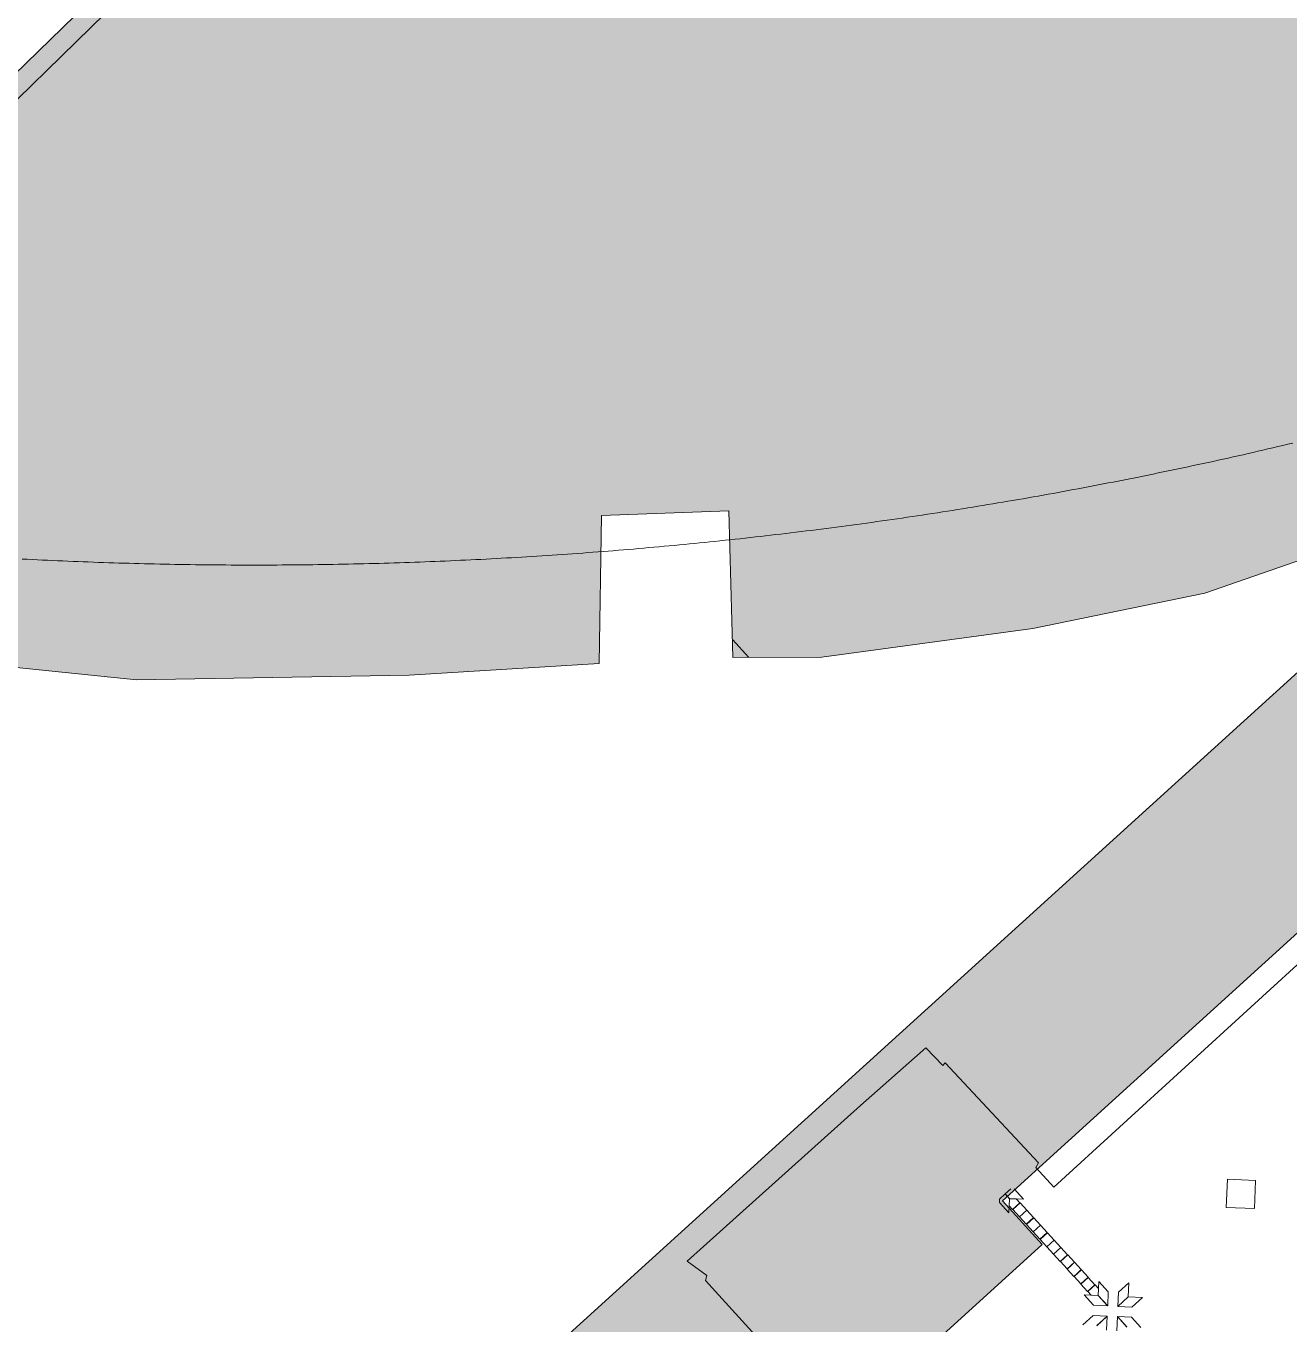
# Model space of a CAD drawing. Header units: inches. Extents: x 733725 to 1472938, y 4017711 to 8040520.
# Drawn here: x 734896.2 to 734947.1, y 4018865 to 4018917.3 of the extents above; entities that cross this region are included whole.
import ezdxf

# ---------------------------------------------------------------- set-up
doc = ezdxf.new("R2010")
doc.units = ezdxf.units.IN
doc.header["$MEASUREMENT"] = 0
for name, color, linetype, lineweight in [('H-HARAM', 125, 'Continuous', 5), ('H-HARAM3', 123, 'Continuous', 5), ('H-MAFSALL', 31, 'Continuous', 13), ('VAZE-MOJOOD-IN', 252, 'Continuous', 0)]:
    doc.layers.add(name, color=color, linetype=linetype, lineweight=lineweight)

msp = doc.modelspace()

# ---------------------------------------------------------------- hatches: boundary and pattern name
at = {"layer": 'H-HARAM'}
msp.add_hatch(color=256, dxfattribs=at).paths.add_polyline_path([(734832.562, 4018924.334), (734834.806, 4018924.222), (734840.442, 4018929.823), (734835.488, 4018934.999), (734830.642, 4018930.739), (734831.913, 4018929.07), (734831.481, 4018925.028), (734826.235, 4018919.195), (734820.454, 4018918.975), (734819.032, 4018920.032), (734818.445, 4018919.565), (734819.167, 4018918.662), (734819.412, 4018916.583), (734817.838, 4018915.573), (734818.908, 4018914.527), (734824.014, 4018912.872), (734824.134, 4018913.926), (734826.518, 4018912.619), (734826.698, 4018911.292), (734829.221, 4018910.201), (734829.404, 4018908.961), (734823.864, 4018906.53), (734823.913, 4018905.251), (734825.579, 4018903.525), (734826.747, 4018904.238), (734827.481, 4018903.731), (734828.522, 4018904.625), (734829.125, 4018904.166), (734830.584, 4018905.752), (734831.828, 4018904.656), (734830.646, 4018903.458), (734832.38, 4018902.524), (734832.927, 4018903.124), (734834.991, 4018901.43), (734834.668, 4018900.955), (734836.098, 4018900.162), (734840.69, 4018901.873), (734849.537, 4018900.06), (734852.273, 4018897.288), (734854.855, 4018896.68), (734856.986, 4018898.803), (734857.073, 4018898.596), (734858.346, 4018899.879), (734860.517, 4018897.345), (734860.271, 4018896.515), (734861.41, 4018896.304), (734861.373, 4018895.071), (734862.292, 4018894.866), (734869.137, 4018893.864), (734875.616, 4018892.432), (734877.152, 4018893.663), (734877.827, 4018893.571), (734885.535, 4018892.525), (734900.692, 4018890.96), (734911.672, 4018891.154), (734919.311, 4018891.625), (734919.405, 4018897.572), (734924.523, 4018897.768), (734924.695, 4018891.857), (734928.266, 4018891.88), (734936.763, 4018893.031), (734943.681, 4018894.45), (734949.294, 4018896.394), (734954.693, 4018898.053), (734959.082, 4018899.401), (734965.65, 4018902.329), (734969.994, 4018906.031), (734971.532, 4018904.441), (734972.849, 4018905.723), (734971.146, 4018907.67), (734975.96, 4018912.327), (734977.447, 4018910.519), (734978.58, 4018911.542), (734977.906, 4018912.532), (735012.284, 4018947.18), (735008.998, 4018950.718), (735010.596, 4018952.52), (735007.386, 4018955.659), (735008.433, 4018956.729), (735006.77, 4018958.587), (735005.771, 4018957.604), (735000.462, 4018962.702), (734985.845, 4018948.781), (734959.015, 4018976.53), (734954.471, 4018972.041), (734953.022, 4018973.672), (734951.517, 4018971.999), (734952.745, 4018970.375), (734950.93, 4018968.668), (734953.219, 4018965.689), (734956.275, 4018969.077), (734965.158, 4018959.771), (734934.851, 4018929.978), (734922.915, 4018941.758), (734874.493, 4018894.626), (734858.42, 4018910.939), (734853.794, 4018906.39), (734853.733, 4018906.102), (734848.267, 4018906.093), (734848.119, 4018907.023), (734842.884, 4018907.315), (734835.894, 4018913.655), (734835.101, 4018919.453), (734832.992, 4018919.649)])
msp.add_hatch(color=256, dxfattribs=at).paths.add_polyline_path([(734832.562, 4018924.334), (734834.806, 4018924.222), (734840.442, 4018929.823), (734835.488, 4018934.999), (734830.642, 4018930.739), (734831.913, 4018929.07), (734831.481, 4018925.028), (734826.235, 4018919.195), (734820.454, 4018918.975), (734819.032, 4018920.032), (734818.445, 4018919.565), (734819.167, 4018918.662), (734819.412, 4018916.583), (734817.838, 4018915.573), (734818.908, 4018914.527), (734824.014, 4018912.872), (734824.134, 4018913.926), (734826.518, 4018912.619), (734826.698, 4018911.292), (734829.221, 4018910.201), (734829.404, 4018908.961), (734823.864, 4018906.53), (734823.913, 4018905.251), (734825.579, 4018903.525), (734826.747, 4018904.238), (734827.481, 4018903.731), (734828.522, 4018904.625), (734829.125, 4018904.166), (734830.584, 4018905.752), (734831.828, 4018904.656), (734830.646, 4018903.458), (734832.38, 4018902.524), (734832.927, 4018903.124), (734834.991, 4018901.43), (734834.668, 4018900.955), (734836.098, 4018900.162), (734840.69, 4018901.873), (734849.537, 4018900.06), (734852.273, 4018897.288), (734854.855, 4018896.68), (734856.986, 4018898.803), (734857.073, 4018898.596), (734858.346, 4018899.879), (734860.517, 4018897.345), (734860.271, 4018896.515), (734861.41, 4018896.304), (734861.373, 4018895.071), (734862.292, 4018894.866), (734869.137, 4018893.864), (734875.616, 4018892.432), (734877.152, 4018893.663), (734877.827, 4018893.571), (734885.535, 4018892.525), (734900.692, 4018890.96), (734911.672, 4018891.154), (734919.311, 4018891.625), (734919.405, 4018897.572), (734924.523, 4018897.768), (734924.695, 4018891.857), (734928.266, 4018891.88), (734936.763, 4018893.031), (734943.681, 4018894.45), (734949.294, 4018896.394), (734954.693, 4018898.053), (734959.082, 4018899.401), (734965.65, 4018902.329), (734969.994, 4018906.031), (734971.532, 4018904.441), (734972.849, 4018905.723), (734971.146, 4018907.67), (734975.96, 4018912.327), (734977.447, 4018910.519), (734978.58, 4018911.542), (734977.906, 4018912.532), (735012.284, 4018947.18), (735008.998, 4018950.718), (735010.596, 4018952.52), (735007.386, 4018955.659), (735008.433, 4018956.729), (735006.77, 4018958.587), (735005.771, 4018957.604), (735000.462, 4018962.702), (734985.845, 4018948.781), (734959.015, 4018976.53), (734954.471, 4018972.041), (734953.022, 4018973.672), (734951.517, 4018971.999), (734952.745, 4018970.375), (734950.93, 4018968.668), (734953.219, 4018965.689), (734956.275, 4018969.077), (734965.158, 4018959.771), (734934.851, 4018929.978), (734922.915, 4018941.758), (734874.493, 4018894.626), (734858.42, 4018910.939), (734853.794, 4018906.39), (734853.733, 4018906.102), (734848.267, 4018906.093), (734848.119, 4018907.023), (734842.884, 4018907.315), (734835.894, 4018913.655), (734835.101, 4018919.453), (734832.992, 4018919.649)])
at = {"layer": 'H-HARAM3'}
h = msp.add_hatch(color=256, dxfattribs=at)
h.paths.add_polyline_path([(734968.945, 4018904.57), (734970.969, 4018906.602), (734971.867, 4018905.737), (734973.578, 4018907.283), (734973.489, 4018907.38), (734973.506, 4018907.734), (734972.712, 4018908.607), (734972.812, 4018910.704), (734974.365, 4018912.117), (734976.463, 4018912.017), (734977.257, 4018911.143), (734977.61, 4018911.127), (734977.698, 4018911.029), (734979.304, 4018912.489), (734977.921, 4018914.01), (734980.191, 4018916.143), (735001.122, 4018893.12), (735002.874, 4018894.713), (735010.473, 4018886.354), (735008.722, 4018884.761), (735028.454, 4018863.056), (735048.071, 4018880.89), (735063.581, 4018863.83), (735004.903, 4018810.484), (735014.588, 4018799.831), (735011.331, 4018796.869), (734988.511, 4018776.123), (734978.826, 4018786.776), (734935.481, 4018747.37), (734870.425, 4018818.928), (734879.573, 4018827.244), (734878.38, 4018828.556), (734957.805, 4018900.702), (734963.758, 4018902.485), (734968.84, 4018904.697)])
h.paths.add_polyline_path([(734888.935, 4018827.611), (734888.538, 4018819.278), (734909.051, 4018796.714), (734910.063, 4018797.634), (734916.789, 4018790.236), (734915.777, 4018789.316), (734936.29, 4018766.753), (734944.623, 4018766.356), (734981.613, 4018799.985), (734980.02, 4018801.737), (734989.638, 4018810.48), (734991.23, 4018808.728), (735028.22, 4018842.357), (735028.617, 4018850.69), (735008.103, 4018873.253), (735007.091, 4018872.333), (735000.365, 4018879.731), (735001.377, 4018880.651), (734980.864, 4018903.215), (734972.531, 4018903.612), (734935.541, 4018869.983), (734937.134, 4018868.231), (734927.517, 4018859.488), (734925.924, 4018861.239)], flags=16)
h = msp.add_hatch(color=256, dxfattribs=at)
h.paths.add_polyline_path([(734968.945, 4018904.57), (734970.969, 4018906.602), (734971.867, 4018905.737), (734973.578, 4018907.283), (734973.489, 4018907.38), (734973.506, 4018907.734), (734972.712, 4018908.607), (734972.812, 4018910.704), (734974.365, 4018912.117), (734976.463, 4018912.017), (734977.257, 4018911.143), (734977.61, 4018911.127), (734977.698, 4018911.029), (734979.304, 4018912.489), (734977.921, 4018914.01), (734980.191, 4018916.143), (735001.122, 4018893.12), (735002.874, 4018894.713), (735010.473, 4018886.354), (735008.722, 4018884.761), (735028.454, 4018863.056), (735048.071, 4018880.89), (735063.581, 4018863.83), (735004.903, 4018810.484), (735014.588, 4018799.831), (735011.331, 4018796.869), (734988.511, 4018776.123), (734978.826, 4018786.776), (734935.481, 4018747.37), (734870.425, 4018818.928), (734879.573, 4018827.244), (734878.38, 4018828.556), (734957.805, 4018900.702), (734963.758, 4018902.485), (734968.84, 4018904.697)])
h.paths.add_polyline_path([(734888.935, 4018827.611), (734888.538, 4018819.278), (734909.051, 4018796.714), (734910.063, 4018797.634), (734916.789, 4018790.236), (734915.777, 4018789.316), (734936.29, 4018766.753), (734944.623, 4018766.356), (734981.613, 4018799.985), (734980.02, 4018801.737), (734989.638, 4018810.48), (734991.23, 4018808.728), (735028.22, 4018842.357), (735028.617, 4018850.69), (735008.103, 4018873.253), (735007.091, 4018872.333), (735000.365, 4018879.731), (735001.377, 4018880.651), (734980.864, 4018903.215), (734972.531, 4018903.612), (734935.541, 4018869.983), (734937.134, 4018868.231), (734927.517, 4018859.488), (734925.924, 4018861.239)], flags=16)
at = {"layer": 'H-MAFSALL'}
h = msp.add_hatch(dxfattribs=at)
h.set_pattern_fill('ANGLE', color=256, scale=0.3, angle=45, style=0)
h.set_pattern_definition([(44.999999983, (-0.0012, 0.0002), (-1.4817422595, 1.4817422604), [1.524, -0.5715]), (134.999999983, (-0.0012, 0.0002), (-1.4817422604, -1.4817422595), [1.524, -0.5715])])
edge = h.paths.add_edge_path(flags=16)
edge.add_arc((734483.445, 4019138.19), 8, -50, 310)
edge = h.paths.add_edge_path(flags=16)
edge.add_arc((735041.69, 4018744.78), 5, 130, 310)
edge.add_arc((735041.69, 4018744.78), 5, -50, 130)
edge = h.paths.add_edge_path(flags=16)
edge.add_arc((734929.449, 4018650.032), 10, 307.1029, 310)
edge.add_line((734935.877, 4018642.372), (734935.481, 4018642.057))
edge = h.paths.add_edge_path(flags=16)
edge.add_arc((734448.304, 4018988.959), 5, -50, 310)
edge = h.paths.add_edge_path(flags=16)
edge.add_arc((734929.449, 4018650.032), 10, -50, 310)
edge = h.paths.add_edge_path()
edge.add_line((734470.495, 4018819.804), (734535.003, 4018852.189))
edge.add_line((734535.003, 4018852.189), (734535.003, 4018852.189))
edge.add_line((734535.003, 4018852.189), (734572.914, 4018810.916))
edge.add_arc((734615.714, 4018815.067), 43, 185.5397, 259.5981)
edge.add_line((734607.95, 4018772.774), (734656.259, 4018720.181))
edge.add_line((734656.259, 4018720.181), (734681.017, 4018702.881))
edge.add_line((734681.017, 4018702.881), (734689.467, 4018687.669))
edge.add_line((734689.467, 4018687.669), (734694.857, 4018680.12))
edge.add_line((734694.857, 4018680.12), (734719.321, 4018651.346))
edge.add_line((734719.321, 4018651.346), (734735.321, 4018631.946))
edge.add_line((734735.321, 4018631.946), (734738.811, 4018624.304))
edge.add_line((734738.811, 4018624.304), (734748.26, 4018603.512))
edge.add_line((734748.26, 4018603.512), (734747.516, 4018601.656))
edge.add_arc((734785.506, 4018511.871), 97.491, 107.72929, 112.93457, ccw=False)
edge.add_arc((734656.551, 4018541.881), 117.492, 25.08126, 32.34036, ccw=False)
edge.add_line((734762.964, 4018591.686), (734809.18, 4018581.942))
edge.add_line((734809.18, 4018581.942), (734866.219, 4018571.729))
edge.add_line((734866.219, 4018571.729), (734867.898, 4018578.513))
edge.add_line((734867.898, 4018578.513), (734907.725, 4018615.005))
edge.add_line((734907.725, 4018615.005), (734912.431, 4018609.829))
edge.add_line((734912.431, 4018609.829), (734975.64, 4018667.103))
edge.add_line((734975.64, 4018667.103), (734970.981, 4018672.229))
edge.add_line((734970.981, 4018672.229), (735032.04, 4018727.74))
edge.add_line((735032.04, 4018727.74), (735037.306, 4018722.006))
edge.add_line((735037.306, 4018722.006), (735052.413, 4018735.663))
edge.add_line((735052.413, 4018735.663), (735059.338, 4018741.922))
edge.add_line((735059.338, 4018741.922), (735066.401, 4018748.341))
edge.add_line((735066.401, 4018748.341), (735061.106, 4018754.165))
edge.add_line((735061.106, 4018754.165), (735117.118, 4018805.091))
edge.add_line((735117.118, 4018805.091), (735104.817, 4018818.622))
edge.add_line((735104.817, 4018818.622), (734958.677, 4018685.762))
edge.add_line((734958.677, 4018685.762), (734951.519, 4018693.635))
edge.add_line((734951.519, 4018693.635), (734933.872, 4018677.591))
edge.add_line((734933.872, 4018677.591), (734905.385, 4018651.693))
edge.add_line((734905.385, 4018651.693), (734888.108, 4018635.985))
edge.add_line((734888.108, 4018635.985), (734892.767, 4018630.86))
edge.add_line((734892.767, 4018630.86), (734854.667, 4018596.221))
edge.add_line((734854.667, 4018596.221), (734784.293, 4018608.823))
edge.add_arc((734788.7, 4018633.431), 25, 217.1653, 259.8479, ccw=False)
edge.add_line((734768.777, 4018618.328), (734704.047, 4018703.715))
edge.add_line((734704.047, 4018703.715), (734708.534, 4018710.947))
edge.add_line((734708.534, 4018710.947), (734700.207, 4018716.114))
edge.add_line((734700.207, 4018716.114), (734704.039, 4018722.289))
edge.add_line((734704.039, 4018722.289), (734698.091, 4018725.98))
edge.add_line((734698.091, 4018725.98), (734702.273, 4018732.721))
edge.add_line((734702.273, 4018732.721), (734702.336, 4018732.679))
edge.add_arc((734708.117, 4018741.415), 10.475, 236.5024, 314.0512)
edge.add_line((734715.401, 4018733.886), (734717.159, 4018735.485))
edge.add_line((734717.159, 4018735.485), (734722.231, 4018740.095))
edge.add_line((734722.231, 4018740.095), (734720.065, 4018742.478))
edge.add_line((734720.065, 4018742.478), (734726.132, 4018747.994))
edge.add_line((734726.132, 4018747.994), (734719.41, 4018755.387))
edge.add_line((734719.41, 4018755.387), (734713.218, 4018749.758))
edge.add_line((734713.218, 4018749.758), (734710.291, 4018752.978))
edge.add_line((734710.291, 4018752.978), (734716.483, 4018758.607))
edge.add_line((734716.483, 4018758.607), (734709.759, 4018766.003))
edge.add_line((734709.759, 4018766.003), (734703.567, 4018760.373))
edge.add_line((734703.567, 4018760.373), (734700.64, 4018763.593))
edge.add_line((734700.64, 4018763.593), (734706.832, 4018769.222))
edge.add_line((734706.832, 4018769.222), (734700.111, 4018776.616))
edge.add_line((734700.111, 4018776.616), (734694.4, 4018771.424))
edge.add_line((734694.4, 4018771.424), (734692.234, 4018773.807))
edge.add_line((734692.234, 4018773.807), (734686.631, 4018768.713))
edge.add_line((734686.631, 4018768.713), (734683.931, 4018766.258))
edge.add_arc((734691.488, 4018755.604), 13.062, 125.3471, 234.1486)
edge.add_line((734683.838, 4018745.017), (734679.674, 4018738.306))
edge.add_line((734679.674, 4018738.306), (734673.726, 4018741.996))
edge.add_line((734673.726, 4018741.996), (734673.41, 4018741.491))
edge.add_line((734673.41, 4018741.491), (734673.274, 4018741.576))
edge.add_line((734673.274, 4018741.576), (734669.424, 4018735.372))
edge.add_line((734669.424, 4018735.372), (734662.891, 4018739.425))
edge.add_line((734662.891, 4018739.425), (734661.12, 4018740.524))
edge.add_line((734661.12, 4018740.524), (734662.269, 4018742.424))
edge.add_line((734662.269, 4018742.424), (734639.091, 4018767.919))
edge.add_line((734639.091, 4018767.919), (734644.863, 4018773.166))
edge.add_line((734644.863, 4018773.166), (734641.27, 4018777.117))
edge.add_line((734641.27, 4018777.117), (734635.499, 4018771.87))
edge.add_line((734635.499, 4018771.87), (734624.539, 4018783.924))
edge.add_line((734624.539, 4018783.924), (734623.801, 4018783.25))
edge.add_line((734623.801, 4018783.25), (734611.491, 4018796.79))
edge.add_line((734611.491, 4018796.79), (734615.969, 4018800.904))
edge.add_line((734615.969, 4018800.904), (734613.206, 4018803.943))
edge.add_line((734613.206, 4018803.943), (734611.359, 4018802.264))
edge.add_line((734611.359, 4018802.264), (734611.02, 4018802.637))
edge.add_line((734611.02, 4018802.637), (734608.08, 4018802.777))
edge.add_line((734608.08, 4018802.777), (734607.708, 4018802.438))
edge.add_line((734607.708, 4018802.438), (734600.959, 4018809.861))
edge.add_line((734600.959, 4018809.861), (734601.332, 4018810.2))
edge.add_line((734601.332, 4018810.2), (734601.471, 4018813.14))
edge.add_line((734601.471, 4018813.14), (734601.133, 4018813.512))
edge.add_line((734601.133, 4018813.512), (734602.98, 4018815.191))
edge.add_line((734602.98, 4018815.191), (734600.195, 4018818.254))
edge.add_line((734600.195, 4018818.254), (734595.696, 4018814.164))
edge.add_line((734595.696, 4018814.164), (734583.386, 4018827.704))
edge.add_line((734583.386, 4018827.704), (734584.128, 4018828.375))
edge.add_line((734584.128, 4018828.375), (734573.169, 4018840.43))
edge.add_line((734573.169, 4018840.43), (734578.94, 4018845.677))
edge.add_line((734578.94, 4018845.677), (734575.348, 4018849.628))
edge.add_line((734575.348, 4018849.628), (734569.576, 4018844.381))
edge.add_line((734569.576, 4018844.381), (734546.398, 4018869.875))
edge.add_line((734546.398, 4018869.875), (734544.397, 4018868.912))
edge.add_line((734544.397, 4018868.912), (734540.057, 4018877.668))
edge.add_line((734540.057, 4018877.668), (734546.599, 4018880.911))
edge.add_line((734546.599, 4018880.911), (734546.526, 4018881.057))
edge.add_line((734546.526, 4018881.057), (734547.06, 4018881.322))
edge.add_line((734547.06, 4018881.322), (734543.952, 4018887.593))
edge.add_line((734543.952, 4018887.593), (734551.028, 4018891.101))
edge.add_arc((734562.294, 4018897.711), 13.062, 210.4016, 319.2031)
edge.add_line((734572.182, 4018889.177), (734580.485, 4018896.725))
edge.add_line((734580.485, 4018896.725), (734578.319, 4018899.107))
edge.add_line((734578.319, 4018899.107), (734584.029, 4018904.299))
edge.add_line((734584.029, 4018904.299), (734577.183, 4018911.579))
edge.add_line((734577.183, 4018911.579), (734571.116, 4018906.063))
edge.add_line((734571.116, 4018906.063), (734568.189, 4018909.283))
edge.add_line((734568.189, 4018909.283), (734574.256, 4018914.799))
edge.add_line((734574.256, 4018914.799), (734567.532, 4018922.195))
edge.add_line((734567.532, 4018922.195), (734561.465, 4018916.679))
edge.add_line((734561.465, 4018916.679), (734558.538, 4018919.898))
edge.add_line((734558.538, 4018919.898), (734564.605, 4018925.414))
edge.add_line((734564.605, 4018925.414), (734558.008, 4018932.921))
edge.add_line((734558.008, 4018932.921), (734551.941, 4018927.405))
edge.add_line((734551.941, 4018927.405), (734549.774, 4018929.787))
edge.add_line((734549.774, 4018929.787), (734542.945, 4018923.578))
edge.add_arc((734549.637, 4018915.633), 10.388, 130.1084, 208.8482)
edge.add_line((734540.538, 4018910.621), (734533.43, 4018907.097))
edge.add_line((734533.43, 4018907.097), (734530.321, 4018913.369))
edge.add_line((734530.321, 4018913.369), (734523.81, 4018910.141))
edge.add_line((734523.81, 4018910.141), (734519.422, 4018918.991))
edge.add_line((734519.422, 4018918.991), (734518.414, 4018918.49))
edge.add_line((734518.414, 4018918.49), (734483.652, 4018963.612))
edge.add_line((734483.652, 4018963.612), (734466.216, 4018986.25))
edge.add_arc((734446.342, 4018986.524), 19.876, -0.7881, 95.2465)
edge.add_line((734444.525, 4019006.316), (734441.745, 4019010.015))
edge.add_arc((734457.733, 4019022.03), 20, 159.6381, 216.9245, ccw=False)
edge.add_line((734438.983, 4019028.989), (734449.624, 4019057.661))
edge.add_arc((734468.375, 4019050.702), 20, 132.2751, 159.6381, ccw=False)
edge.add_line((734454.921, 4019065.5), (734492.174, 4019099.369))
edge.add_line((734492.174, 4019099.369), (734492.352, 4019103.094))
edge.add_line((734492.352, 4019103.094), (734518.495, 4019128.91))
edge.add_line((734518.495, 4019128.91), (734515.932, 4019129.032))
edge.add_line((734515.932, 4019129.032), (734509.618, 4019135.985))
edge.add_line((734509.618, 4019135.985), (734510.13, 4019146.749))
edge.add_line((734510.13, 4019146.749), (734519.735, 4019155.04))
edge.add_line((734519.735, 4019155.04), (734521.152, 4019171.133))
edge.add_line((734521.152, 4019171.133), (734507.472, 4019199.486))
edge.add_line((734507.472, 4019199.486), (734476.686, 4019171.099))
edge.add_line((734476.686, 4019171.099), (734472.574, 4019167.308))
edge.add_line((734472.574, 4019167.308), (734466.913, 4019162.087))
edge.add_line((734466.913, 4019162.087), (734466.392, 4019149.251))
edge.add_line((734466.392, 4019149.251), (734473.058, 4019142.023))
edge.add_line((734473.058, 4019142.023), (734470.728, 4019136.003))
edge.add_line((734470.728, 4019136.003), (734468.209, 4019122.907))
edge.add_line((734468.209, 4019122.907), (734466.607, 4019104.847))
edge.add_line((734466.607, 4019104.847), (734464.67, 4019103.328))
edge.add_line((734464.67, 4019103.328), (734460.43, 4019099.47))
edge.add_line((734460.43, 4019099.47), (734439.912, 4019080.557))
edge.add_arc((734466.972, 4019051.099), 40, 132.5703, 159.9333)
edge.add_line((734429.4, 4019064.824), (734425.787, 4019054.932))
edge.add_arc((734492.611, 4019019.499), 75.638, 152.06563, 155.27115)
edge.add_line((734423.91, 4019051.14), (734418.436, 4019034.299))
edge.add_line((734418.436, 4019034.299), (734418.393, 4019032.833))
edge.add_arc((734464.107, 4019027.499), 46.024, 173.3446, 190.8662)
edge.add_arc((734458.101, 4019026.815), 40, 191.5252, 222.5703)
edge.add_line((734428.643, 4018999.755), (734431.55, 4018996.591))
edge.add_arc((734450.637, 4018990.594), 20.007, 162.5586, 282.582)
edge.add_line((734454.995, 4018971.068), (734472.935, 4018951.538))
edge.add_line((734472.935, 4018951.538), (734489.366, 4018933.651))
edge.add_line((734489.366, 4018933.651), (734498.083, 4018916.295))
edge.add_line((734498.083, 4018916.295), (734467.009, 4018900.695))
edge.add_line((734467.009, 4018900.695), (734457.734, 4018896.038))
edge.add_line((734457.734, 4018896.038), (734446.846, 4018890.572))
edge.add_line((734446.846, 4018890.572), (734436.474, 4018885.365))
edge.add_line((734436.474, 4018885.365), (734448.8, 4018875.981))
edge.add_line((734448.8, 4018875.981), (734461.775, 4018837.145))
edge.add_line((734461.775, 4018837.145), (734470.495, 4018819.804))

# ---------------------------------------------------------------- linework, layer by layer
at = {"layer": 'H-HARAM'}
msp.add_line((734925.331, 4018891.861), (734924.674, 4018892.584), dxfattribs=at)
msp.add_line((734925.331, 4018891.861), (734924.674, 4018892.584), dxfattribs=at)
for points in [[(734885.535, 4018892.525), (734900.692, 4018890.96), (734911.672, 4018891.154), (734919.311, 4018891.625), (734919.405, 4018897.572), (734924.523, 4018897.768), (734924.695, 4018891.857), (734928.266, 4018891.88), (734936.763, 4018893.031), (734943.681, 4018894.45), (734949.294, 4018896.394), (734954.693, 4018898.053), (734959.082, 4018899.401), (734965.65, 4018902.329), (734969.994, 4018906.031), (734971.532, 4018904.441), (734972.849, 4018905.723), (734971.146, 4018907.67), (734975.96, 4018912.327), (734977.447, 4018910.519), (734978.58, 4018911.542), (734977.906, 4018912.532), (735012.284, 4018947.18)], [(734885.535, 4018892.525), (734900.692, 4018890.96), (734911.672, 4018891.154), (734919.311, 4018891.625), (734919.405, 4018897.572), (734924.523, 4018897.768), (734924.695, 4018891.857), (734928.266, 4018891.88), (734936.763, 4018893.031), (734943.681, 4018894.45), (734949.294, 4018896.394), (734954.693, 4018898.053), (734959.082, 4018899.401), (734965.65, 4018902.329), (734969.994, 4018906.031), (734971.532, 4018904.441), (734972.849, 4018905.723), (734971.146, 4018907.67), (734975.96, 4018912.327), (734977.447, 4018910.519), (734978.58, 4018911.542), (734977.906, 4018912.532), (735012.284, 4018947.18)], [(734922.915, 4018941.758), (734874.493, 4018894.626), (734858.42, 4018910.939), (734853.794, 4018906.39), (734853.733, 4018906.102), (734848.267, 4018906.093), (734848.119, 4018907.023), (734842.884, 4018907.315), (734835.894, 4018913.655), (734835.101, 4018919.453)], [(734922.915, 4018941.758), (734874.493, 4018894.626), (734858.42, 4018910.939), (734853.794, 4018906.39), (734853.733, 4018906.102), (734848.267, 4018906.093), (734848.119, 4018907.023), (734842.884, 4018907.315), (734835.894, 4018913.655), (734835.101, 4018919.453)]]:
    msp.add_lwpolyline(points, dxfattribs=at)
at = {"layer": 'H-HARAM3'}
for p, q in [((734935.878, 4018870.476), (734935.65, 4018870.268)), ((734935.878, 4018870.476), (734935.65, 4018870.268)), ((734944.59, 4018870.863), (734944.539, 4018869.726)), ((734944.59, 4018870.863), (734944.539, 4018869.726)), ((734945.726, 4018870.812), (734944.59, 4018870.863)), ((734945.726, 4018870.812), (734944.59, 4018870.863)), ((734945.676, 4018869.675), (734945.726, 4018870.812)), ((734945.676, 4018869.675), (734945.726, 4018870.812)), ((734935.419, 4018870.057), (734935.413, 4018869.928)), ((734935.419, 4018870.057), (734935.413, 4018869.928)), ((734935.647, 4018870.265), (734935.419, 4018870.057)), ((734935.647, 4018870.265), (734935.419, 4018870.057)), ((734935.82, 4018870.075), (734935.647, 4018870.265)), ((734935.82, 4018870.075), (734935.647, 4018870.265)), ((734935.65, 4018870.268), (734935.823, 4018870.078)), ((734935.65, 4018870.268), (734935.823, 4018870.078)), ((734935.795, 4018869.51), (734935.82, 4018870.075)), ((734935.795, 4018869.51), (734935.82, 4018870.075)), ((734935.824, 4018870.074), (734935.812, 4018869.791)), ((734935.824, 4018870.074), (734935.812, 4018869.791)), ((734935.823, 4018870.078), (734936.388, 4018870.053)), ((734935.823, 4018870.078), (734936.388, 4018870.053)), ((734936.107, 4018870.061), (734935.824, 4018870.074)), ((734936.107, 4018870.061), (734935.824, 4018870.074)), ((734936.388, 4018870.053), (734936.007, 4018870.471)), ((734936.388, 4018870.053), (734936.007, 4018870.471)), ((734936.243, 4018869.912), (734936.107, 4018870.061)), ((734936.243, 4018869.912), (734936.107, 4018870.061)), ((734935.413, 4018869.928), (734935.795, 4018869.51)), ((734935.413, 4018869.928), (734935.795, 4018869.51)), ((734935.812, 4018869.791), (734935.948, 4018869.642)), ((734935.812, 4018869.791), (734935.948, 4018869.642)), ((734935.948, 4018869.642), (734936.096, 4018869.777)), ((734935.948, 4018869.642), (734936.096, 4018869.777)), ((734936.099, 4018869.774), (734935.951, 4018869.639)), ((734936.099, 4018869.774), (734935.951, 4018869.639)), ((734935.951, 4018869.639), (734936.221, 4018869.344)), ((734935.951, 4018869.639), (734936.221, 4018869.344)), ((734936.096, 4018869.777), (734936.243, 4018869.912)), ((734936.096, 4018869.777), (734936.243, 4018869.912)), ((734936.246, 4018869.909), (734936.099, 4018869.774)), ((734936.246, 4018869.909), (734936.099, 4018869.774)), ((734936.221, 4018869.344), (734936.369, 4018869.479)), ((734936.221, 4018869.344), (734936.369, 4018869.479)), ((734936.372, 4018869.476), (734936.224, 4018869.341)), ((734936.372, 4018869.476), (734936.224, 4018869.341)), ((734936.516, 4018869.614), (734936.246, 4018869.909)), ((734936.516, 4018869.614), (734936.246, 4018869.909)), ((734936.369, 4018869.479), (734936.516, 4018869.614)), ((734936.369, 4018869.479), (734936.516, 4018869.614)), ((734936.519, 4018869.611), (734936.372, 4018869.476)), ((734936.519, 4018869.611), (734936.372, 4018869.476)), ((734936.789, 4018869.315), (734936.519, 4018869.611)), ((734936.789, 4018869.315), (734936.519, 4018869.611)), ((734944.539, 4018869.726), (734945.676, 4018869.675)), ((734944.539, 4018869.726), (734945.676, 4018869.675)), ((734936.224, 4018869.341), (734936.494, 4018869.045)), ((734936.224, 4018869.341), (734936.494, 4018869.045)), ((734936.494, 4018869.045), (734936.642, 4018869.18)), ((734936.494, 4018869.045), (734936.642, 4018869.18)), ((734936.652, 4018869.169), (734936.504, 4018869.034)), ((734936.652, 4018869.169), (734936.504, 4018869.034)), ((734936.504, 4018869.034), (734936.774, 4018868.739)), ((734936.504, 4018869.034), (734936.774, 4018868.739)), ((734936.642, 4018869.18), (734936.789, 4018869.315)), ((734936.642, 4018869.18), (734936.789, 4018869.315)), ((734936.799, 4018869.304), (734936.652, 4018869.169)), ((734936.799, 4018869.304), (734936.652, 4018869.169)), ((734937.069, 4018869.009), (734936.799, 4018869.304)), ((734937.069, 4018869.009), (734936.799, 4018869.304)), ((734936.922, 4018868.874), (734937.069, 4018869.009)), ((734936.922, 4018868.874), (734937.069, 4018869.009)), ((734937.072, 4018869.006), (734936.925, 4018868.871)), ((734937.072, 4018869.006), (734936.925, 4018868.871)), ((734937.342, 4018868.711), (734937.072, 4018869.006)), ((734937.342, 4018868.711), (734937.072, 4018869.006)), ((734936.774, 4018868.739), (734936.922, 4018868.874)), ((734936.774, 4018868.739), (734936.922, 4018868.874)), ((734936.925, 4018868.871), (734936.777, 4018868.736)), ((734936.925, 4018868.871), (734936.777, 4018868.736)), ((734936.777, 4018868.736), (734937.047, 4018868.441)), ((734936.777, 4018868.736), (734937.047, 4018868.441)), ((734937.047, 4018868.441), (734937.195, 4018868.576)), ((734937.047, 4018868.441), (734937.195, 4018868.576)), ((734937.198, 4018868.573), (734937.05, 4018868.438)), ((734937.198, 4018868.573), (734937.05, 4018868.438)), ((734937.05, 4018868.438), (734937.32, 4018868.142)), ((734937.05, 4018868.438), (734937.32, 4018868.142)), ((734937.195, 4018868.576), (734937.342, 4018868.711)), ((734937.195, 4018868.576), (734937.342, 4018868.711)), ((734937.345, 4018868.708), (734937.198, 4018868.573)), ((734937.345, 4018868.708), (734937.198, 4018868.573)), ((734937.615, 4018868.412), (734937.345, 4018868.708)), ((734937.615, 4018868.412), (734937.345, 4018868.708)), ((734937.468, 4018868.277), (734937.615, 4018868.412)), ((734937.468, 4018868.277), (734937.615, 4018868.412)), ((734937.618, 4018868.409), (734937.471, 4018868.274)), ((734937.618, 4018868.409), (734937.471, 4018868.274)), ((734937.753, 4018868.262), (734937.618, 4018868.409)), ((734937.753, 4018868.262), (734937.618, 4018868.409)), ((734937.32, 4018868.142), (734937.468, 4018868.277)), ((734937.32, 4018868.142), (734937.468, 4018868.277)), ((734937.471, 4018868.274), (734937.323, 4018868.139)), ((734937.471, 4018868.274), (734937.323, 4018868.139)), ((734937.323, 4018868.139), (734937.458, 4018867.992)), ((734937.323, 4018868.139), (734937.458, 4018867.992)), ((734937.458, 4018867.992), (734937.593, 4018867.844)), ((734937.458, 4018867.992), (734937.593, 4018867.844)), ((734937.593, 4018867.844), (734937.741, 4018867.979)), ((734937.593, 4018867.844), (734937.741, 4018867.979)), ((734937.744, 4018867.976), (734937.596, 4018867.841)), ((734937.744, 4018867.976), (734937.596, 4018867.841)), ((734937.741, 4018867.979), (734937.888, 4018868.114)), ((734937.741, 4018867.979), (734937.888, 4018868.114)), ((734937.891, 4018868.111), (734937.744, 4018867.976)), ((734937.891, 4018868.111), (734937.744, 4018867.976)), ((734937.888, 4018868.114), (734937.753, 4018868.262)), ((734937.888, 4018868.114), (734937.753, 4018868.262)), ((734938.161, 4018867.816), (734937.891, 4018868.111)), ((734938.161, 4018867.816), (734937.891, 4018868.111)), ((734937.596, 4018867.841), (734937.866, 4018867.546)), ((734937.596, 4018867.841), (734937.866, 4018867.546)), ((734937.866, 4018867.546), (734938.014, 4018867.681)), ((734937.866, 4018867.546), (734938.014, 4018867.681)), ((734938.016, 4018867.677), (734937.869, 4018867.542)), ((734938.016, 4018867.677), (734937.869, 4018867.542)), ((734937.869, 4018867.542), (734938.139, 4018867.247)), ((734937.869, 4018867.542), (734938.139, 4018867.247)), ((734938.014, 4018867.681), (734938.161, 4018867.816)), ((734938.014, 4018867.681), (734938.161, 4018867.816)), ((734938.164, 4018867.812), (734938.016, 4018867.677)), ((734938.164, 4018867.812), (734938.016, 4018867.677)), ((734938.139, 4018867.247), (734938.286, 4018867.382)), ((734938.139, 4018867.247), (734938.286, 4018867.382)), ((734938.289, 4018867.379), (734938.142, 4018867.244)), ((734938.289, 4018867.379), (734938.142, 4018867.244)), ((734938.434, 4018867.517), (734938.164, 4018867.812)), ((734938.434, 4018867.517), (734938.164, 4018867.812)), ((734938.286, 4018867.382), (734938.434, 4018867.517)), ((734938.286, 4018867.382), (734938.434, 4018867.517)), ((734938.437, 4018867.514), (734938.289, 4018867.379)), ((734938.437, 4018867.514), (734938.289, 4018867.379)), ((734938.707, 4018867.219), (734938.437, 4018867.514)), ((734938.707, 4018867.219), (734938.437, 4018867.514)), ((734938.142, 4018867.244), (734938.412, 4018866.949)), ((734938.142, 4018867.244), (734938.412, 4018866.949)), ((734938.412, 4018866.949), (734938.559, 4018867.084)), ((734938.412, 4018866.949), (734938.559, 4018867.084)), ((734938.57, 4018867.073), (734938.422, 4018866.938)), ((734938.57, 4018867.073), (734938.422, 4018866.938)), ((734938.422, 4018866.938), (734938.692, 4018866.643)), ((734938.422, 4018866.938), (734938.692, 4018866.643)), ((734938.559, 4018867.084), (734938.707, 4018867.219)), ((734938.559, 4018867.084), (734938.707, 4018867.219)), ((734938.717, 4018867.208), (734938.57, 4018867.073)), ((734938.717, 4018867.208), (734938.57, 4018867.073)), ((734938.987, 4018866.913), (734938.717, 4018867.208)), ((734938.987, 4018866.913), (734938.717, 4018867.208)), ((734938.84, 4018866.778), (734938.987, 4018866.913)), ((734938.84, 4018866.778), (734938.987, 4018866.913)), ((734938.99, 4018866.909), (734938.843, 4018866.774)), ((734938.99, 4018866.909), (734938.843, 4018866.774)), ((734939.26, 4018866.614), (734938.99, 4018866.909)), ((734939.26, 4018866.614), (734938.99, 4018866.909)), ((734938.692, 4018866.643), (734938.84, 4018866.778)), ((734938.692, 4018866.643), (734938.84, 4018866.778)), ((734938.843, 4018866.774), (734938.695, 4018866.64)), ((734938.843, 4018866.774), (734938.695, 4018866.64)), ((734938.695, 4018866.64), (734938.965, 4018866.344)), ((734938.695, 4018866.64), (734938.965, 4018866.344)), ((734938.965, 4018866.344), (734939.112, 4018866.479)), ((734938.965, 4018866.344), (734939.112, 4018866.479)), ((734939.115, 4018866.476), (734938.968, 4018866.341)), ((734939.115, 4018866.476), (734938.968, 4018866.341)), ((734938.968, 4018866.341), (734939.104, 4018866.192)), ((734938.968, 4018866.341), (734939.104, 4018866.192)), ((734939.112, 4018866.479), (734939.26, 4018866.614)), ((734939.112, 4018866.479), (734939.26, 4018866.614)), ((734939.263, 4018866.611), (734939.115, 4018866.476)), ((734939.263, 4018866.611), (734939.115, 4018866.476)), ((734939.4, 4018866.462), (734939.263, 4018866.611)), ((734939.4, 4018866.462), (734939.263, 4018866.611)), ((734939.387, 4018866.179), (734939.4, 4018866.462)), ((734939.387, 4018866.179), (734939.4, 4018866.462)), ((734939.391, 4018866.178), (734939.416, 4018866.743)), ((734939.391, 4018866.178), (734939.416, 4018866.743)), ((734939.416, 4018866.743), (734939.798, 4018866.326)), ((734939.416, 4018866.743), (734939.798, 4018866.326)), ((734939.798, 4018866.326), (734939.773, 4018865.761)), ((734939.798, 4018866.326), (734939.773, 4018865.761)), ((734940.207, 4018866.308), (734940.181, 4018865.742)), ((734940.207, 4018866.308), (734940.181, 4018865.742)), ((734940.624, 4018866.689), (734940.207, 4018866.308)), ((734940.624, 4018866.689), (734940.207, 4018866.308)), ((734940.599, 4018866.124), (734940.624, 4018866.689)), ((734940.599, 4018866.124), (734940.624, 4018866.689)), ((734938.823, 4018866.2), (734939.205, 4018865.783)), ((734939.388, 4018866.175), (734938.823, 4018866.2)), ((734938.823, 4018866.2), (734939.205, 4018865.783)), ((734939.388, 4018866.175), (734938.823, 4018866.2)), ((734939.104, 4018866.192), (734939.387, 4018866.179)), ((734939.104, 4018866.192), (734939.387, 4018866.179)), ((734939.205, 4018865.783), (734939.77, 4018865.758)), ((734939.205, 4018865.783), (734939.77, 4018865.758)), ((734939.77, 4018865.758), (734939.388, 4018866.175)), ((734939.77, 4018865.758), (734939.388, 4018866.175)), ((734939.773, 4018865.761), (734939.391, 4018866.178)), ((734939.773, 4018865.761), (734939.391, 4018866.178)), ((734940.181, 4018865.742), (734940.599, 4018866.124)), ((734940.181, 4018865.742), (734940.599, 4018866.124)), ((734940.184, 4018865.739), (734940.602, 4018866.121)), ((734940.184, 4018865.739), (734940.602, 4018866.121)), ((734940.602, 4018866.121), (734941.167, 4018866.096)), ((734940.602, 4018866.121), (734941.167, 4018866.096)), ((734941.167, 4018866.096), (734940.749, 4018865.714)), ((734941.167, 4018866.096), (734940.749, 4018865.714)), ((734938.769, 4018864.993), (734939.186, 4018865.374)), ((734938.769, 4018864.993), (734939.186, 4018865.374)), ((734939.186, 4018865.374), (734939.752, 4018865.349)), ((734939.186, 4018865.374), (734939.752, 4018865.349)), ((734939.752, 4018865.349), (734939.334, 4018864.967)), ((734939.752, 4018865.349), (734939.334, 4018864.967)), ((734939.755, 4018865.346), (734939.337, 4018864.964)), ((734939.755, 4018865.346), (734939.337, 4018864.964)), ((734939.729, 4018864.781), (734939.755, 4018865.346)), ((734939.729, 4018864.781), (734939.755, 4018865.346)), ((734940.138, 4018864.763), (734940.163, 4018865.328)), ((734940.138, 4018864.763), (734940.163, 4018865.328)), ((734940.163, 4018865.328), (734940.545, 4018864.91)), ((734940.163, 4018865.328), (734940.545, 4018864.91)), ((734940.731, 4018865.306), (734940.166, 4018865.331)), ((734940.166, 4018865.331), (734940.548, 4018864.913)), ((734940.731, 4018865.306), (734940.166, 4018865.331)), ((734940.166, 4018865.331), (734940.548, 4018864.913)), ((734940.749, 4018865.714), (734940.184, 4018865.739)), ((734940.749, 4018865.714), (734940.184, 4018865.739)), ((734941.113, 4018864.888), (734940.731, 4018865.306)), ((734941.113, 4018864.888), (734940.731, 4018865.306))]:
    msp.add_line(p, q, dxfattribs=at)
msp.add_lwpolyline([(734888.935, 4018827.611), (734888.538, 4018819.278), (734909.051, 4018796.714), (734910.063, 4018797.634), (734916.789, 4018790.236), (734915.777, 4018789.316), (734936.29, 4018766.753), (734944.623, 4018766.356), (734981.613, 4018799.985), (734980.02, 4018801.737), (734989.638, 4018810.48), (734991.23, 4018808.728), (735028.22, 4018842.357), (735028.617, 4018850.69), (735008.103, 4018873.253), (735007.091, 4018872.333), (735000.365, 4018879.731), (735001.377, 4018880.651), (734980.864, 4018903.215), (734972.531, 4018903.612), (734935.541, 4018869.983), (734937.134, 4018868.231), (734927.517, 4018859.488), (734925.924, 4018861.239)], close=True, dxfattribs=at)
msp.add_lwpolyline([(734888.935, 4018827.611), (734888.538, 4018819.278), (734909.051, 4018796.714), (734910.063, 4018797.634), (734916.789, 4018790.236), (734915.777, 4018789.316), (734936.29, 4018766.753), (734944.623, 4018766.356), (734981.613, 4018799.985), (734980.02, 4018801.737), (734989.638, 4018810.48), (734991.23, 4018808.728), (735028.22, 4018842.357), (735028.617, 4018850.69), (735008.103, 4018873.253), (735007.091, 4018872.333), (735000.365, 4018879.731), (735001.377, 4018880.651), (734980.864, 4018903.215), (734972.531, 4018903.612), (734935.541, 4018869.983), (734937.134, 4018868.231), (734927.517, 4018859.488), (734925.924, 4018861.239)], close=True, dxfattribs=at)
for points in [[(734972.531, 4018903.612), (734935.541, 4018869.983)], [(734972.531, 4018903.612), (734935.541, 4018869.983)], [(734878.38, 4018828.556), (734957.805, 4018900.702)], [(734878.38, 4018828.556), (734957.805, 4018900.702)], [(734878.38, 4018828.556), (734957.805, 4018900.702)], [(734878.38, 4018828.556), (734957.805, 4018900.702)], [(734935.541, 4018869.983), (734937.134, 4018868.231)], [(734935.541, 4018869.983), (734937.134, 4018868.231)], [(734937.134, 4018868.231), (734927.517, 4018859.488)], [(734937.134, 4018868.231), (734927.517, 4018859.488)]]:
    msp.add_lwpolyline(points, dxfattribs=at)
at = {"layer": 'VAZE-MOJOOD-IN'}
for points in [[(734795.349, 4018923.121), (734804.787, 4018912.351), (734804.787, 4018912.351), (734846.907, 4018866.291), (734852.599, 4018871.558), (734852.857, 4018871.796), (734853.294, 4018872.201), (734853.369, 4018872.095), (734857.176, 4018875.827), (734857.001, 4018875.993), (734857.471, 4018876.447), (734857.624, 4018876.271), (734861.226, 4018879.827), (734861.116, 4018879.999), (734866.953, 4018885.561), (734866.894, 4018885.689), (734867.554, 4018886.328), (734867.654, 4018886.295), (734873.384, 4018891.791), (734873.115, 4018892.075), (734878.738, 4018897.571), (734918.963, 4018936.891)], [(734918.963, 4018936.891), (734878.738, 4018897.571)], [(734927.346, 4018862.649), (734923.589, 4018866.787), (734923.642, 4018866.979), (734922.853, 4018867.559), (734929.829, 4018873.822), (734932.459, 4018876.152), (734933.144, 4018875.438), (734933.233, 4018875.549), (734936.992, 4018871.515), (734936.878, 4018871.334), (734937.608, 4018870.538), (734974.6, 4018904.348)], [(734896.089, 4018895.825), (734896.294, 4018895.815), (734896.499, 4018895.804), (734896.704, 4018895.794), (734896.909, 4018895.785), (734897.115, 4018895.775), (734897.32, 4018895.766), (734897.525, 4018895.757), (734897.73, 4018895.748), (734897.935, 4018895.739), (734898.14, 4018895.731), (734898.345, 4018895.722), (734898.55, 4018895.714), (734898.755, 4018895.707), (734898.96, 4018895.699), (734899.165, 4018895.692), (734899.37, 4018895.685), (734899.576, 4018895.678), (734899.781, 4018895.672), (734899.986, 4018895.665), (734900.191, 4018895.659), (734900.396, 4018895.653), (734900.601, 4018895.648), (734900.807, 4018895.642), (734901.012, 4018895.637), (734901.217, 4018895.632), (734901.422, 4018895.627), (734901.627, 4018895.623), (734901.833, 4018895.619), (734902.038, 4018895.615), (734902.243, 4018895.611), (734902.448, 4018895.607), (734902.653, 4018895.604), (734902.859, 4018895.601), (734903.064, 4018895.598), (734903.269, 4018895.596), (734903.474, 4018895.593), (734903.68, 4018895.591), (734903.885, 4018895.589), (734904.09, 4018895.588), (734904.295, 4018895.586), (734904.501, 4018895.585), (734904.706, 4018895.584), (734904.911, 4018895.583), (734905.116, 4018895.583), (734905.322, 4018895.583), (734905.527, 4018895.583), (734905.732, 4018895.583), (734905.937, 4018895.583), (734906.143, 4018895.584), (734906.348, 4018895.585), (734906.553, 4018895.586), (734906.758, 4018895.587), (734906.964, 4018895.589), (734907.169, 4018895.591), (734907.374, 4018895.593), (734907.579, 4018895.595), (734907.785, 4018895.598), (734907.99, 4018895.601), (734908.195, 4018895.604), (734908.4, 4018895.607), (734908.605, 4018895.61), (734908.811, 4018895.614), (734909.016, 4018895.618), (734909.221, 4018895.622), (734909.426, 4018895.627), (734909.632, 4018895.631), (734909.837, 4018895.636), (734910.042, 4018895.641), (734910.247, 4018895.647), (734910.452, 4018895.652), (734910.657, 4018895.658), (734910.863, 4018895.664), (734911.068, 4018895.67), (734911.273, 4018895.677), (734911.478, 4018895.684), (734911.683, 4018895.691), (734911.888, 4018895.698), (734912.093, 4018895.705), (734912.299, 4018895.713), (734912.504, 4018895.721), (734912.709, 4018895.729), (734912.914, 4018895.738), (734913.119, 4018895.746), (734913.324, 4018895.755), (734913.529, 4018895.764), (734913.734, 4018895.774), (734913.939, 4018895.783), (734914.144, 4018895.793), (734914.349, 4018895.803), (734914.554, 4018895.813), (734914.759, 4018895.824), (734914.964, 4018895.834), (734915.169, 4018895.845), (734915.374, 4018895.857), (734915.579, 4018895.868), (734915.784, 4018895.88), (734915.989, 4018895.891), (734916.194, 4018895.904), (734916.398, 4018895.916), (734916.603, 4018895.929), (734916.808, 4018895.941), (734917.013, 4018895.954), (734917.218, 4018895.968), (734917.423, 4018895.981), (734917.627, 4018895.995), (734917.832, 4018896.009), (734918.037, 4018896.023), (734918.242, 4018896.038), (734918.446, 4018896.052), (734918.651, 4018896.067), (734918.856, 4018896.082), (734919.06, 4018896.098), (734919.265, 4018896.113), (734919.47, 4018896.129), (734919.674, 4018896.145), (734919.879, 4018896.162), (734920.084, 4018896.178), (734920.288, 4018896.195), (734920.493, 4018896.212), (734920.697, 4018896.229), (734920.902, 4018896.247), (734921.106, 4018896.265), (734921.311, 4018896.283), (734921.515, 4018896.301), (734921.72, 4018896.319), (734921.924, 4018896.338), (734922.128, 4018896.357), (734922.333, 4018896.376), (734922.537, 4018896.395), (734922.741, 4018896.415), (734922.946, 4018896.434), (734923.15, 4018896.455), (734923.354, 4018896.475), (734923.558, 4018896.495), (734923.763, 4018896.516), (734923.967, 4018896.537), (734924.171, 4018896.558), (734924.375, 4018896.58), (734924.579, 4018896.601), (734924.783, 4018896.623), (734924.987, 4018896.645), (734925.191, 4018896.668), (734925.395, 4018896.69), (734925.599, 4018896.713), (734925.803, 4018896.736), (734926.007, 4018896.76), (734926.211, 4018896.783), (734926.415, 4018896.807), (734926.619, 4018896.831), (734926.823, 4018896.855), (734927.026, 4018896.88), (734927.23, 4018896.904), (734927.434, 4018896.929), (734927.638, 4018896.954), (734927.841, 4018896.98), (734928.045, 4018897.005), (734928.249, 4018897.031), (734928.452, 4018897.057), (734928.656, 4018897.084), (734928.859, 4018897.11), (734929.063, 4018897.137), (734929.266, 4018897.164), (734929.47, 4018897.191), (734929.673, 4018897.219), (734929.876, 4018897.246), (734930.08, 4018897.274), (734930.283, 4018897.302), (734930.486, 4018897.331), (734930.69, 4018897.359), (734930.893, 4018897.388), (734931.096, 4018897.417), (734931.299, 4018897.447), (734931.502, 4018897.476), (734931.705, 4018897.506), (734931.908, 4018897.536), (734932.111, 4018897.566), (734932.314, 4018897.597), (734932.517, 4018897.627), (734932.72, 4018897.658), (734932.923, 4018897.69), (734933.126, 4018897.721), (734933.329, 4018897.753), (734933.531, 4018897.784), (734933.734, 4018897.817), (734933.937, 4018897.849), (734934.139, 4018897.881), (734934.342, 4018897.914), (734934.545, 4018897.947), (734934.747, 4018897.981), (734934.95, 4018898.014), (734935.152, 4018898.048), (734935.355, 4018898.082), (734935.557, 4018898.116), (734935.759, 4018898.15), (734935.962, 4018898.185), (734936.164, 4018898.22), (734936.366, 4018898.255), (734936.568, 4018898.29), (734936.77, 4018898.326), (734936.973, 4018898.361), (734937.175, 4018898.397), (734937.377, 4018898.434), (734937.579, 4018898.47), (734937.781, 4018898.507), (734937.983, 4018898.544), (734938.184, 4018898.581), (734938.386, 4018898.618), (734938.588, 4018898.656), (734938.79, 4018898.694), (734938.991, 4018898.732), (734939.193, 4018898.77), (734939.395, 4018898.809), (734939.596, 4018898.848), (734939.798, 4018898.887), (734939.999, 4018898.926), (734940.201, 4018898.965), (734940.402, 4018899.005), (734940.603, 4018899.045), (734940.805, 4018899.085), (734941.006, 4018899.125), (734941.207, 4018899.166), (734941.408, 4018899.207), (734941.609, 4018899.248), (734941.81, 4018899.289), (734942.011, 4018899.331), (734942.212, 4018899.372), (734942.413, 4018899.414), (734942.614, 4018899.457), (734942.815, 4018899.499), (734943.016, 4018899.542), (734943.216, 4018899.585), (734943.417, 4018899.628), (734943.618, 4018899.671), (734943.818, 4018899.715), (734944.019, 4018899.758), (734944.219, 4018899.802), (734944.42, 4018899.847), (734944.62, 4018899.891), (734944.82, 4018899.936), (734945.021, 4018899.981), (734945.221, 4018900.026), (734945.421, 4018900.071), (734945.621, 4018900.117), (734945.821, 4018900.163), (734946.021, 4018900.209), (734946.221, 4018900.255), (734946.421, 4018900.302), (734946.621, 4018900.349), (734946.821, 4018900.396), (734947.02, 4018900.443), (734947.22, 4018900.49)], [(734947.22, 4018900.49), (734947.02, 4018900.443), (734946.821, 4018900.396), (734946.621, 4018900.349), (734946.421, 4018900.302), (734946.221, 4018900.255), (734946.021, 4018900.209), (734945.821, 4018900.163), (734945.621, 4018900.117), (734945.421, 4018900.071), (734945.221, 4018900.026), (734945.021, 4018899.981), (734944.82, 4018899.936), (734944.62, 4018899.891), (734944.42, 4018899.847), (734944.219, 4018899.802), (734944.019, 4018899.758), (734943.818, 4018899.715), (734943.618, 4018899.671), (734943.417, 4018899.628), (734943.216, 4018899.585), (734943.016, 4018899.542), (734942.815, 4018899.499), (734942.614, 4018899.457), (734942.413, 4018899.414), (734942.212, 4018899.372), (734942.011, 4018899.331), (734941.81, 4018899.289), (734941.609, 4018899.248), (734941.408, 4018899.207), (734941.207, 4018899.166), (734941.006, 4018899.125), (734940.805, 4018899.085), (734940.603, 4018899.045), (734940.402, 4018899.005), (734940.201, 4018898.965), (734939.999, 4018898.926), (734939.798, 4018898.887), (734939.596, 4018898.848), (734939.395, 4018898.809), (734939.193, 4018898.77), (734938.991, 4018898.732), (734938.79, 4018898.694), (734938.588, 4018898.656), (734938.386, 4018898.618), (734938.184, 4018898.581), (734937.983, 4018898.544), (734937.781, 4018898.507), (734937.579, 4018898.47), (734937.377, 4018898.434), (734937.175, 4018898.397), (734936.973, 4018898.361), (734936.77, 4018898.326), (734936.568, 4018898.29), (734936.366, 4018898.255), (734936.164, 4018898.22), (734935.962, 4018898.185), (734935.759, 4018898.15), (734935.557, 4018898.116), (734935.355, 4018898.082), (734935.152, 4018898.048), (734934.95, 4018898.014), (734934.747, 4018897.981), (734934.545, 4018897.947), (734934.342, 4018897.914), (734934.139, 4018897.881), (734933.937, 4018897.849), (734933.734, 4018897.817), (734933.531, 4018897.784), (734933.329, 4018897.753), (734933.126, 4018897.721), (734932.923, 4018897.69), (734932.72, 4018897.658), (734932.517, 4018897.627), (734932.314, 4018897.597), (734932.111, 4018897.566), (734931.908, 4018897.536), (734931.705, 4018897.506), (734931.502, 4018897.476), (734931.299, 4018897.447), (734931.096, 4018897.417), (734930.893, 4018897.388), (734930.69, 4018897.359), (734930.486, 4018897.331), (734930.283, 4018897.302), (734930.08, 4018897.274), (734929.876, 4018897.246), (734929.673, 4018897.219), (734929.47, 4018897.191), (734929.266, 4018897.164), (734929.063, 4018897.137), (734928.859, 4018897.11), (734928.656, 4018897.084), (734928.452, 4018897.057), (734928.249, 4018897.031), (734928.045, 4018897.005), (734927.841, 4018896.98), (734927.638, 4018896.954), (734927.434, 4018896.929), (734927.23, 4018896.904), (734927.026, 4018896.88), (734926.823, 4018896.855), (734926.619, 4018896.831), (734926.415, 4018896.807), (734926.211, 4018896.783), (734926.007, 4018896.76), (734925.803, 4018896.736), (734925.599, 4018896.713), (734925.395, 4018896.69), (734925.191, 4018896.668), (734924.987, 4018896.645), (734924.783, 4018896.623), (734924.579, 4018896.601), (734924.375, 4018896.58), (734924.171, 4018896.558), (734923.967, 4018896.537), (734923.763, 4018896.516), (734923.558, 4018896.495), (734923.354, 4018896.475), (734923.15, 4018896.455), (734922.946, 4018896.434), (734922.741, 4018896.415), (734922.537, 4018896.395), (734922.333, 4018896.376), (734922.128, 4018896.357), (734921.924, 4018896.338), (734921.72, 4018896.319), (734921.515, 4018896.301), (734921.311, 4018896.283), (734921.106, 4018896.265), (734920.902, 4018896.247), (734920.697, 4018896.229), (734920.493, 4018896.212), (734920.288, 4018896.195), (734920.084, 4018896.178), (734919.879, 4018896.162), (734919.674, 4018896.145), (734919.47, 4018896.129), (734919.265, 4018896.113), (734919.06, 4018896.098), (734918.856, 4018896.082), (734918.651, 4018896.067), (734918.446, 4018896.052), (734918.242, 4018896.038), (734918.037, 4018896.023), (734917.832, 4018896.009), (734917.627, 4018895.995), (734917.423, 4018895.981), (734917.218, 4018895.968), (734917.013, 4018895.954), (734916.808, 4018895.941), (734916.603, 4018895.929), (734916.398, 4018895.916), (734916.194, 4018895.904), (734915.989, 4018895.891), (734915.784, 4018895.88), (734915.579, 4018895.868), (734915.374, 4018895.857), (734915.169, 4018895.845), (734914.964, 4018895.834), (734914.759, 4018895.824), (734914.554, 4018895.813), (734914.349, 4018895.803), (734914.144, 4018895.793), (734913.939, 4018895.783), (734913.734, 4018895.774), (734913.529, 4018895.764), (734913.324, 4018895.755), (734913.119, 4018895.746), (734912.914, 4018895.738), (734912.709, 4018895.729), (734912.504, 4018895.721), (734912.299, 4018895.713), (734912.093, 4018895.705), (734911.888, 4018895.698), (734911.683, 4018895.691), (734911.478, 4018895.684), (734911.273, 4018895.677), (734911.068, 4018895.67), (734910.863, 4018895.664), (734910.657, 4018895.658), (734910.452, 4018895.652), (734910.247, 4018895.647), (734910.042, 4018895.641), (734909.837, 4018895.636), (734909.632, 4018895.631), (734909.426, 4018895.627), (734909.221, 4018895.622), (734909.016, 4018895.618), (734908.811, 4018895.614), (734908.605, 4018895.61), (734908.4, 4018895.607), (734908.195, 4018895.604), (734907.99, 4018895.601), (734907.785, 4018895.598), (734907.579, 4018895.595), (734907.374, 4018895.593), (734907.169, 4018895.591), (734906.964, 4018895.589), (734906.758, 4018895.587), (734906.553, 4018895.586), (734906.348, 4018895.585), (734906.143, 4018895.584), (734905.937, 4018895.583), (734905.732, 4018895.583), (734905.527, 4018895.583), (734905.322, 4018895.583), (734905.116, 4018895.583), (734904.911, 4018895.583), (734904.706, 4018895.584), (734904.501, 4018895.585), (734904.295, 4018895.586), (734904.09, 4018895.588), (734903.885, 4018895.589), (734903.68, 4018895.591), (734903.474, 4018895.593), (734903.269, 4018895.596), (734903.064, 4018895.598), (734902.859, 4018895.601), (734902.653, 4018895.604), (734902.448, 4018895.607), (734902.243, 4018895.611), (734902.038, 4018895.615), (734901.833, 4018895.619), (734901.627, 4018895.623), (734901.422, 4018895.627), (734901.217, 4018895.632), (734901.012, 4018895.637), (734900.807, 4018895.642), (734900.601, 4018895.648), (734900.396, 4018895.653), (734900.191, 4018895.659), (734899.986, 4018895.665), (734899.781, 4018895.672), (734899.576, 4018895.678), (734899.37, 4018895.685), (734899.165, 4018895.692), (734898.96, 4018895.699), (734898.755, 4018895.707), (734898.55, 4018895.714), (734898.345, 4018895.722), (734898.14, 4018895.731), (734897.935, 4018895.739), (734897.73, 4018895.748), (734897.525, 4018895.757), (734897.32, 4018895.766), (734897.115, 4018895.775), (734896.909, 4018895.785), (734896.704, 4018895.794), (734896.499, 4018895.804), (734896.294, 4018895.815), (734896.089, 4018895.825)]]:
    msp.add_lwpolyline(points, dxfattribs=at)

doc.saveas('drawing.dxf')
